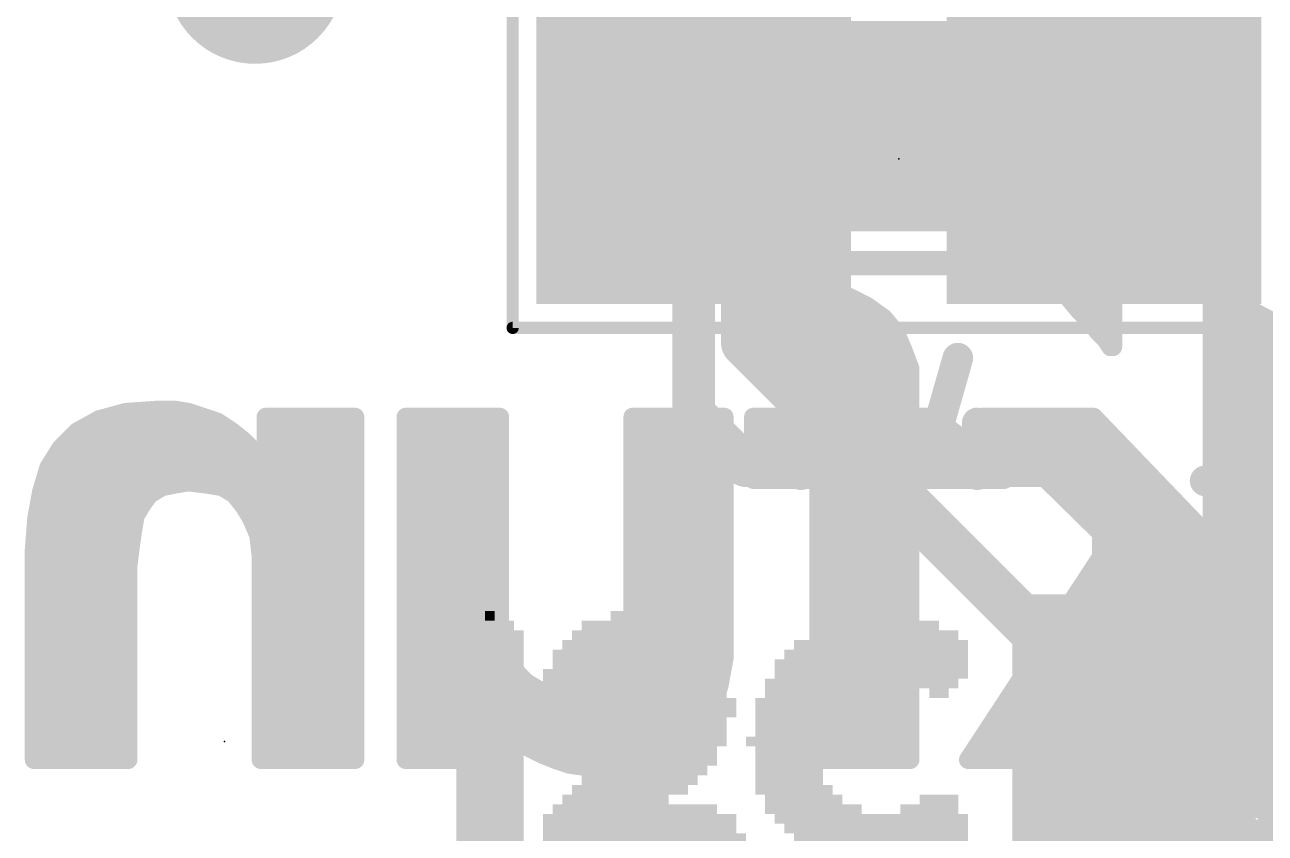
# Model space of a CAD drawing. Extents: x -33 to 53.6, y -8.2 to 46.5.
# Drawn here: x 3.36 to 8.5, y 16.26 to 19.61 of the extents above; entities that cross this region are included whole.
import ezdxf

# ---------------------------------------------------------------- set-up
doc = ezdxf.new("R2010")
doc.units = 0
for name, color, linetype in [('1', 12, 'CONTINUOUS'), ('16', 132, 'CONTINUOUS'), ('18', 110, 'CONTINUOUS'), ('21', 253, 'CONTINUOUS'), ('22', 253, 'CONTINUOUS'), ('23', 53, 'CONTINUOUS'), ('25', 253, 'CONTINUOUS'), ('29', 253, 'CONTINUOUS'), ('31', 253, 'CONTINUOUS'), ('35', 253, 'CONTINUOUS'), ('39', 12, 'CONTINUOUS'), ('51', 253, 'CONTINUOUS')]:
    doc.layers.add(name, color=color, linetype=linetype)

# ---------------------------------------------------------------- blocks, each defined once
blk = doc.blocks.new('RECT')
blk.add_solid([(-0.5, -0.5), (0.5, -0.5), (-0.5, 0.5), (0.5, 0.5)])
blk = doc.blocks.new('ROUNDV')
at = {"const_width": 0.5}
blk.add_lwpolyline([(0, -0.25, 1), (0, 0.25, 1), (0, -0.25)], format="xyb", dxfattribs=at)

msp = doc.modelspace()

# ---------------------------------------------------------------- linework, layer by layer
at = {"layer": '1'}
for points, const_width in [([(7.835, 19.05), (7.835, 19.812)], 0.2032), ([(6.135, 19.773), (6.135, 19.05)], 0.1778), ([(6.135, 19.05), (6.135, 17.995)], 0.1778), ([(6.135, 17.995), (6.35, 17.78)], 0.1778), ([(6.35, 17.78), (7.62, 17.78)], 0.1778), ([(7.62, 17.78), (7.874, 17.526)], 0.1778), ([(7.874, 17.526), (7.874, 16.51)], 0.1778), ([(8.89, 16.51), (7.874, 16.51)], 0.254), ([(8.89, 16.51), (7.874, 16.51)], 0.254), ([(8.89, 16.51), (7.874, 16.51)], 0.254)]:
    msp.add_lwpolyline(points, dxfattribs=dict(at, const_width=const_width))
for points, const_width in [([(6.1795, 19.05, 1), (6.0906, 19.05)], 0.0889), ([(6.0906, 19.05, 1), (6.1795, 19.05)], 0.0889), ([(7.7842, 19.05, 1), (7.8858, 19.05)], 0.1016), ([(6.1664, 18.0264, 1), (6.1036, 17.9636)], 0.0889), ([(6.0906, 17.995, 1), (6.1795, 17.995)], 0.0889), ([(6.35, 17.8245, 1), (6.35, 17.7355)], 0.0889), ([(6.3186, 17.7486, 1), (6.3814, 17.8114)], 0.0889), ([(7.6514, 17.8114, 1), (7.5886, 17.7486)], 0.0889), ([(7.62, 17.7355, 1), (7.62, 17.8245)], 0.0889), ([(7.9185, 17.526, 1), (7.8296, 17.526)], 0.0889), ([(7.8426, 17.4946, 1), (7.9054, 17.5574)], 0.0889), ([(7.874, 16.5735, 1), (7.874, 16.4465)], 0.127), ([(7.874, 16.5735, 1), (7.874, 16.4465)], 0.127), ([(7.874, 16.5735, 1), (7.874, 16.4465)], 0.127), ([(7.8296, 16.51, 1), (7.9185, 16.51)], 0.0889)]:
    msp.add_lwpolyline(points, format="xyb", dxfattribs=dict(at, const_width=const_width))
at = {"layer": '16', "const_width": 0.2032}
for points in [[(6.35, 18.288), (6.35, 19.812)], [(10.414, 14.224), (6.35, 18.288)]]:
    msp.add_lwpolyline(points, dxfattribs=at)
at = {"layer": '16', "const_width": 0.1016}
for points in [[(6.3859, 18.3239, 1), (6.3141, 18.2521)], [(6.2992, 18.288, 1), (6.4008, 18.288)]]:
    msp.add_lwpolyline(points, format="xyb", dxfattribs=at)
at = {"layer": '22', "const_width": 0.0762}
for points in [[(7.852, 19.731), (7.872, 19.551)], [(6.232, 19.491), (6.182, 19.671)], [(6.2063, 19.5834), (7.8684, 19.5834)], [(7.872, 19.551), (7.872, 18.271)], [(6.2275, 19.5072), (7.872, 19.5072)], [(6.332, 19.311), (6.232, 19.491)], [(6.2653, 19.431), (7.872, 19.431)], [(6.3077, 19.3548), (7.872, 19.3548)], [(6.402, 19.221), (6.332, 19.311)], [(6.3572, 19.2786), (7.872, 19.2786)], [(6.482, 19.141), (6.402, 19.221)], [(6.4206, 19.2024), (7.872, 19.2024)], [(6.562, 19.071), (6.482, 19.141)], [(6.4989, 19.1262), (7.872, 19.1262)], [(6.662, 19.011), (6.562, 19.071)], [(6.597, 19.05), (7.872, 19.05)], [(6.762, 18.971), (6.662, 19.011)], [(6.755, 18.9738), (7.872, 18.9738)], [(6.872, 18.941), (6.762, 18.971)], [(6.992, 18.921), (6.872, 18.941)], [(7.182, 18.921), (6.992, 18.921)], [(7.242, 18.911), (7.182, 18.921)], [(7.292, 18.881), (7.242, 18.911)], [(7.2643, 18.8976), (7.872, 18.8976)], [(7.392, 18.801), (7.292, 18.881)], [(7.3665, 18.8214), (7.872, 18.8214)], [(7.442, 18.741), (7.392, 18.801)], [(7.4385, 18.7452), (7.872, 18.7452)], [(7.572, 18.611), (7.442, 18.741)], [(7.514, 18.669), (7.872, 18.669)], [(7.622, 18.541), (7.572, 18.611)], [(7.585, 18.5928), (7.872, 18.5928)], [(7.682, 18.481), (7.622, 18.541)], [(7.6464, 18.5166), (7.872, 18.5166)], [(6.382, 18.511), (6.362, 18.501)], [(6.362, 18.501), (6.362, 18.221)], [(6.672, 18.511), (6.382, 18.511)], [(6.772, 18.481), (6.672, 18.511)], [(6.852, 18.441), (6.772, 18.481)], [(7.732, 18.421), (7.682, 18.481)], [(8.672, 18.301), (8.282, 18.511)], [(8.282, 18.511), (8.282, 17.471)], [(6.362, 18.4404), (6.8528, 18.4404)], [(6.922, 18.391), (6.852, 18.441)], [(7.7158, 18.4404), (7.872, 18.4404)], [(7.782, 18.371), (7.732, 18.421)], [(8.282, 18.4404), (8.4131, 18.4404)], [(6.362, 18.3642), (6.9443, 18.3642)], [(6.972, 18.331), (6.922, 18.391)], [(7.812, 18.331), (7.782, 18.371)], [(7.7871, 18.3642), (7.872, 18.3642)], [(8.282, 18.3642), (8.5546, 18.3642)], [(7.002, 18.261), (6.972, 18.331)], [(7.842, 18.301), (7.812, 18.331)], [(6.362, 18.288), (6.9904, 18.288)], [(7.032, 18.181), (7.002, 18.261)], [(7.862, 18.271), (7.842, 18.301)], [(7.8507, 18.288), (7.872, 18.288)], [(7.872, 18.271), (7.862, 18.271)], [(8.282, 18.288), (8.672, 18.288)], [(6.362, 18.221), (6.532, 18.221)], [(6.532, 18.221), (6.572, 18.211)], [(6.5688, 18.2118), (7.0205, 18.2118)], [(6.572, 18.211), (6.612, 18.191)], [(8.282, 18.2118), (8.672, 18.2118)], [(6.612, 18.191), (6.632, 18.161)], [(6.632, 18.161), (6.642, 18.141)], [(7.032, 17.981), (7.032, 18.181)], [(6.642, 18.141), (6.642, 18.101)], [(6.642, 18.1356), (7.032, 18.1356)], [(8.282, 18.1356), (8.672, 18.1356)], [(6.642, 18.101), (6.652, 18.061)], [(6.652, 18.061), (6.652, 17.981)], [(6.652, 18.0594), (7.032, 18.0594)], [(8.282, 18.0594), (8.672, 18.0594)], [(3.782, 18.001), (3.672, 17.971)], [(3.922, 18.011), (3.782, 18.001)], [(3.982, 18.011), (3.922, 18.011)], [(4.042, 18.001), (3.982, 18.011)], [(4.162, 17.961), (4.042, 18.001)], [(3.672, 17.971), (3.582, 17.921)], [(3.7167, 17.9832), (4.0954, 17.9832)], [(4.222, 17.921), (4.162, 17.961)], [(4.732, 17.981), (4.362, 17.981)], [(4.362, 17.981), (4.362, 17.781)], [(4.732, 16.561), (4.732, 17.981)], [(5.332, 17.981), (4.942, 17.981)], [(4.942, 17.981), (4.942, 16.561)], [(5.332, 17.131), (5.332, 17.981)], [(6.262, 17.981), (5.882, 17.981)], [(5.882, 17.981), (5.882, 17.181)], [(6.262, 16.981), (6.262, 17.981)], [(6.652, 17.981), (6.382, 17.981)], [(6.382, 17.981), (6.382, 17.721)], [(6.652, 17.9832), (7.032, 17.9832)], [(7.152, 17.981), (7.032, 17.981)], [(7.182, 17.941), (7.152, 17.981)], [(7.792, 17.981), (7.332, 17.981)], [(7.332, 17.981), (7.862, 17.461)], [(8.282, 17.471), (7.792, 17.981)], [(8.282, 17.9832), (8.672, 17.9832)], [(3.582, 17.921), (3.512, 17.851)], [(3.568, 17.907), (4.2395, 17.907)], [(4.272, 17.881), (4.222, 17.921)], [(4.362, 17.907), (4.732, 17.907)], [(4.942, 17.907), (5.332, 17.907)], [(5.882, 17.907), (6.262, 17.907)], [(6.382, 17.907), (7.226, 17.907)], [(7.222, 17.911), (7.182, 17.941)], [(7.382, 17.751), (7.222, 17.911)], [(7.4074, 17.907), (7.8631, 17.907)], [(8.282, 17.907), (8.672, 17.907)], [(3.512, 17.851), (3.462, 17.771)], [(4.312, 17.841), (4.272, 17.881)], [(3.4994, 17.8308), (4.3188, 17.8308)], [(4.352, 17.781), (4.312, 17.841)], [(4.362, 17.8308), (4.732, 17.8308)], [(4.942, 17.8308), (5.332, 17.8308)], [(5.882, 17.8308), (6.262, 17.8308)], [(6.382, 17.8308), (7.3022, 17.8308)], [(7.4851, 17.8308), (7.9363, 17.8308)], [(8.282, 17.8308), (8.672, 17.8308)], [(3.462, 17.771), (3.432, 17.671)], [(3.4571, 17.7546), (4.732, 17.7546)], [(4.362, 17.781), (4.352, 17.781)], [(4.942, 17.7546), (5.332, 17.7546)], [(5.882, 17.7546), (6.262, 17.7546)], [(6.382, 17.7546), (7.3784, 17.7546)], [(7.422, 17.721), (7.382, 17.751)], [(7.5628, 17.7546), (8.0095, 17.7546)], [(8.282, 17.7546), (8.672, 17.7546)], [(3.882, 17.661), (3.932, 17.691)], [(3.932, 17.691), (3.982, 17.701)], [(3.982, 17.701), (4.042, 17.711)], [(4.042, 17.711), (4.122, 17.701)], [(4.122, 17.701), (4.182, 17.691)], [(4.182, 17.691), (4.232, 17.661)], [(6.382, 17.721), (6.652, 17.721)], [(6.652, 17.721), (6.652, 16.561)], [(7.032, 17.721), (7.422, 17.721)], [(7.032, 16.561), (7.032, 17.721)], [(3.432, 17.671), (3.412, 17.561)], [(3.4342, 17.6784), (3.911, 17.6784)], [(3.852, 17.621), (3.882, 17.661)], [(4.203, 17.6784), (4.732, 17.6784)], [(4.232, 17.661), (4.272, 17.611)], [(4.942, 17.6784), (5.332, 17.6784)], [(5.882, 17.6784), (6.262, 17.6784)], [(6.652, 17.6784), (7.032, 17.6784)], [(7.6404, 17.6784), (8.0827, 17.6784)], [(8.282, 17.6784), (8.672, 17.6784)], [(3.4195, 17.6022), (3.8407, 17.6022)], [(3.822, 17.571), (3.852, 17.621)], [(4.272, 17.611), (4.302, 17.561)], [(4.2773, 17.6022), (4.732, 17.6022)], [(4.942, 17.6022), (5.332, 17.6022)], [(5.882, 17.6022), (6.262, 17.6022)], [(6.652, 17.6022), (7.032, 17.6022)], [(7.7181, 17.6022), (8.1559, 17.6022)], [(8.282, 17.6022), (8.672, 17.6022)], [(3.412, 17.561), (3.402, 17.431)], [(3.812, 17.511), (3.822, 17.571)], [(4.302, 17.561), (4.332, 17.491)], [(3.4093, 17.526), (3.8145, 17.526)], [(3.802, 17.441), (3.812, 17.511)], [(4.317, 17.526), (4.732, 17.526)], [(4.332, 17.491), (4.342, 17.401)], [(4.942, 17.526), (5.332, 17.526)], [(5.882, 17.526), (6.262, 17.526)], [(6.652, 17.526), (7.032, 17.526)], [(7.7957, 17.526), (8.2292, 17.526)], [(8.282, 17.526), (8.672, 17.526)], [(3.4034, 17.4498), (3.8033, 17.4498)], [(3.792, 17.361), (3.802, 17.441)], [(4.3366, 17.4498), (4.732, 17.4498)], [(4.942, 17.4498), (5.332, 17.4498)], [(5.882, 17.4498), (6.262, 17.4498)], [(6.652, 17.4498), (7.032, 17.4498)], [(7.862, 17.461), (7.272, 16.561)], [(7.8547, 17.4498), (8.672, 17.4498)], [(3.402, 17.431), (3.402, 16.561)], [(4.342, 17.401), (4.342, 16.561)], [(3.402, 17.3736), (3.7936, 17.3736)], [(3.792, 16.561), (3.792, 17.361)], [(4.342, 17.3736), (4.732, 17.3736)], [(4.942, 17.3736), (5.332, 17.3736)], [(5.882, 17.3736), (6.262, 17.3736)], [(6.652, 17.3736), (7.032, 17.3736)], [(7.8047, 17.3736), (8.672, 17.3736)], [(3.402, 17.2974), (3.792, 17.2974)], [(4.342, 17.2974), (4.732, 17.2974)], [(4.942, 17.2974), (5.332, 17.2974)], [(5.882, 17.2974), (6.262, 17.2974)], [(6.652, 17.2974), (7.032, 17.2974)], [(7.7548, 17.2974), (8.672, 17.2974)], [(3.402, 17.2212), (3.792, 17.2212)], [(4.342, 17.2212), (4.732, 17.2212)], [(4.942, 17.2212), (5.332, 17.2212)], [(5.882, 17.181), (5.862, 17.021)], [(5.882, 17.2212), (6.262, 17.2212)], [(6.652, 17.2212), (7.032, 17.2212)], [(7.7048, 17.2212), (8.672, 17.2212)], [(7.742, 16.561), (8.132, 17.191)], [(8.132, 17.191), (8.282, 17.051)], [(3.402, 17.145), (3.792, 17.145)], [(4.342, 17.145), (4.732, 17.145)], [(4.942, 17.145), (5.332, 17.145)], [(5.342, 17.051), (5.332, 17.131)], [(5.8775, 17.145), (6.262, 17.145)], [(6.652, 17.145), (7.032, 17.145)], [(7.6548, 17.145), (8.1035, 17.145)], [(8.1813, 17.145), (8.672, 17.145)], [(3.402, 17.0688), (3.792, 17.0688)], [(4.342, 17.0688), (4.732, 17.0688)], [(4.942, 17.0688), (5.3398, 17.0688)], [(5.372, 16.981), (5.342, 17.051)], [(5.868, 17.0688), (6.262, 17.0688)], [(6.652, 17.0688), (7.032, 17.0688)], [(7.6049, 17.0688), (8.0564, 17.0688)], [(8.2629, 17.0688), (8.672, 17.0688)], [(8.282, 17.051), (8.282, 16.561)], [(3.402, 16.9926), (3.792, 16.9926)], [(4.342, 16.9926), (4.732, 16.9926)], [(4.942, 16.9926), (5.367, 16.9926)], [(5.402, 16.921), (5.372, 16.981)], [(5.862, 17.021), (5.852, 16.961)], [(5.8573, 16.9926), (6.262, 16.9926)], [(6.242, 16.871), (6.262, 16.981)], [(6.652, 16.9926), (7.032, 16.9926)], [(7.5549, 16.9926), (8.0092, 16.9926)], [(8.282, 16.9926), (8.672, 16.9926)], [(5.442, 16.881), (5.402, 16.921)], [(5.852, 16.961), (5.792, 16.881)], [(3.402, 16.9164), (3.792, 16.9164)], [(4.342, 16.9164), (4.732, 16.9164)], [(4.942, 16.9164), (5.4066, 16.9164)], [(5.492, 16.851), (5.442, 16.881)], [(5.792, 16.881), (5.742, 16.851)], [(5.8186, 16.9164), (6.2503, 16.9164)], [(6.212, 16.771), (6.242, 16.871)], [(6.652, 16.9164), (7.032, 16.9164)], [(7.505, 16.9164), (7.962, 16.9164)], [(8.282, 16.9164), (8.672, 16.9164)], [(3.402, 16.8402), (3.792, 16.8402)], [(4.342, 16.8402), (4.732, 16.8402)], [(4.942, 16.8402), (5.5584, 16.8402)], [(5.552, 16.841), (5.492, 16.851)], [(5.632, 16.831), (5.552, 16.841)], [(5.692, 16.841), (5.632, 16.831)], [(5.6872, 16.8402), (6.2328, 16.8402)], [(5.742, 16.851), (5.692, 16.841)], [(6.652, 16.8402), (7.032, 16.8402)], [(7.455, 16.8402), (7.9148, 16.8402)], [(8.282, 16.8402), (8.672, 16.8402)], [(6.162, 16.681), (6.212, 16.771)], [(3.402, 16.764), (3.792, 16.764)], [(4.342, 16.764), (4.732, 16.764)], [(4.942, 16.764), (6.2081, 16.764)], [(5.312, 16.561), (5.312, 16.761)], [(5.312, 16.761), (5.322, 16.761)], [(5.322, 16.761), (5.362, 16.701)], [(6.652, 16.764), (7.032, 16.764)], [(7.4051, 16.764), (7.8677, 16.764)], [(8.282, 16.764), (8.672, 16.764)], [(3.402, 16.6878), (3.792, 16.6878)], [(4.342, 16.6878), (4.732, 16.6878)], [(4.942, 16.6878), (5.312, 16.6878)], [(5.362, 16.701), (5.402, 16.651)], [(5.3726, 16.6878), (6.1658, 16.6878)], [(6.092, 16.621), (6.162, 16.681)], [(6.652, 16.6878), (7.032, 16.6878)], [(7.3551, 16.6878), (7.8205, 16.6878)], [(8.282, 16.6878), (8.672, 16.6878)], [(3.402, 16.6116), (3.792, 16.6116)], [(4.342, 16.6116), (4.732, 16.6116)], [(4.942, 16.6116), (5.312, 16.6116)], [(5.402, 16.651), (5.452, 16.611)], [(5.4512, 16.6116), (6.0751, 16.6116)], [(6.002, 16.571), (6.092, 16.621)], [(6.652, 16.6116), (7.032, 16.6116)], [(7.3052, 16.6116), (7.7733, 16.6116)], [(8.282, 16.6116), (8.672, 16.6116)], [(3.402, 16.561), (3.792, 16.561)], [(4.342, 16.561), (4.732, 16.561)], [(4.942, 16.561), (5.312, 16.561)], [(5.452, 16.611), (5.512, 16.581)], [(5.512, 16.581), (5.562, 16.561)], [(5.562, 16.561), (5.622, 16.541)], [(5.892, 16.531), (6.002, 16.571)], [(6.652, 16.561), (7.032, 16.561)], [(7.272, 16.561), (7.742, 16.561)], [(8.282, 16.561), (8.672, 16.561)], [(5.622, 16.541), (5.692, 16.531)], [(5.6612, 16.5354), (5.9041, 16.5354)], [(5.692, 16.531), (5.752, 16.521)], [(5.752, 16.521), (5.892, 16.531)]]:
    msp.add_lwpolyline(points, dxfattribs=at)
at = {"layer": '22', "const_width": 0.0381}
for points in [[(6.2063, 19.6025, 1), (6.2063, 19.5644)], [(7.8911, 19.551, 1), (7.853, 19.551)], [(7.8684, 19.5644, 1), (7.8684, 19.6025)], [(6.2275, 19.5263, 1), (6.2275, 19.4882)], [(6.2487, 19.5003, 1), (6.2153, 19.4817)], [(7.8531, 19.5489, 1), (7.8909, 19.5531)], [(7.872, 19.4882, 1), (7.872, 19.5263)], [(6.2136, 19.4859, 1), (6.2504, 19.4961)], [(6.2653, 19.4501, 1), (6.2653, 19.412)], [(7.872, 19.412, 1), (7.872, 19.4501)], [(6.3077, 19.3739, 1), (6.3077, 19.3358)], [(7.872, 19.3358, 1), (7.872, 19.3739)], [(6.347, 19.3227, 1), (6.317, 19.2993)], [(6.3153, 19.3017, 1), (6.3487, 19.3203)], [(6.3572, 19.2977, 1), (6.3572, 19.2596)], [(7.872, 19.2596, 1), (7.872, 19.2977)], [(6.4155, 19.2345, 1), (6.3885, 19.2075)], [(6.387, 19.2093, 1), (6.417, 19.2327)], [(6.4206, 19.2215, 1), (6.4206, 19.1834)], [(7.872, 19.1834, 1), (7.872, 19.2215)], [(6.4945, 19.1553, 1), (6.4695, 19.1267)], [(6.4685, 19.1275, 1), (6.4955, 19.1545)], [(6.4989, 19.1453, 1), (6.4989, 19.1072)], [(7.872, 19.1072, 1), (7.872, 19.1453)], [(6.5718, 19.0873, 1), (6.5522, 19.0547)], [(6.5495, 19.0567, 1), (6.5745, 19.0853)], [(6.597, 19.0691, 1), (6.597, 19.031)], [(7.872, 19.031, 1), (7.872, 19.0691)], [(6.6691, 19.0287, 1), (6.6549, 18.9933)], [(6.6522, 18.9947, 1), (6.6718, 19.0273)], [(6.755, 18.9929, 1), (6.755, 18.9548)], [(6.767, 18.9894, 1), (6.757, 18.9526)], [(6.7549, 18.9533, 1), (6.7691, 18.9887)], [(6.8751, 18.9598, 1), (6.8689, 18.9222)], [(6.867, 18.9226, 1), (6.877, 18.9594)], [(7.872, 18.9548, 1), (7.872, 18.9929)], [(6.992, 18.94, 1), (6.992, 18.9019)], [(6.9889, 18.9022, 1), (6.9951, 18.9398)], [(7.1851, 18.9398, 1), (7.1789, 18.9022)], [(7.182, 18.9019, 1), (7.182, 18.94)], [(7.2518, 18.9273, 1), (7.2322, 18.8947)], [(7.2389, 18.8922, 1), (7.2451, 18.9298)], [(7.2643, 18.9167, 1), (7.2643, 18.8786)], [(7.3039, 18.8959, 1), (7.2801, 18.8661)], [(7.2822, 18.8647, 1), (7.3018, 18.8973)], [(7.872, 18.8786, 1), (7.872, 18.9167)], [(7.3665, 18.8405, 1), (7.3665, 18.8024)], [(7.872, 18.8024, 1), (7.872, 18.8405)], [(7.4066, 18.8132, 1), (7.3774, 18.7888)], [(7.3801, 18.7861, 1), (7.4039, 18.8159)], [(7.4385, 18.7643, 1), (7.4385, 18.7262)], [(7.4555, 18.7545, 1), (7.4285, 18.7275)], [(7.4274, 18.7288, 1), (7.4566, 18.7532)], [(7.872, 18.7262, 1), (7.872, 18.7643)], [(7.514, 18.6881, 1), (7.514, 18.65)], [(7.872, 18.65, 1), (7.872, 18.6881)], [(7.5875, 18.6221, 1), (7.5565, 18.5999)], [(7.5585, 18.5975, 1), (7.5855, 18.6245)], [(7.585, 18.6119, 1), (7.585, 18.5738)], [(7.872, 18.5738, 1), (7.872, 18.6119)], [(7.6355, 18.5545, 1), (7.6085, 18.5275)], [(7.6065, 18.5299, 1), (7.6375, 18.5521)], [(7.6464, 18.5357, 1), (7.6464, 18.4976)], [(7.872, 18.4976, 1), (7.872, 18.5357)], [(6.3811, 18.501, 1), (6.343, 18.501)], [(6.3535, 18.518, 1), (6.3705, 18.484)], [(6.382, 18.53, 1), (6.382, 18.4919)], [(6.3905, 18.494, 1), (6.3735, 18.528)], [(6.6775, 18.5292, 1), (6.6665, 18.4928)], [(6.672, 18.4919, 1), (6.672, 18.53)], [(6.7805, 18.498, 1), (6.7635, 18.464)], [(6.7665, 18.4628, 1), (6.7775, 18.4992)], [(7.6966, 18.4932, 1), (7.6674, 18.4688)], [(7.6685, 18.4675, 1), (7.6955, 18.4945)], [(8.291, 18.5278, 1), (8.273, 18.4942)], [(8.3011, 18.511, 1), (8.263, 18.511)], [(6.362, 18.4595, 1), (6.362, 18.4214)], [(6.8631, 18.4565, 1), (6.8409, 18.4255)], [(6.8435, 18.424, 1), (6.8605, 18.458)], [(6.8528, 18.4214, 1), (6.8528, 18.4595)], [(7.7158, 18.4595, 1), (7.7158, 18.4214)], [(7.7455, 18.4345, 1), (7.7185, 18.4075)], [(7.7174, 18.4088, 1), (7.7466, 18.4332)], [(7.872, 18.4214, 1), (7.872, 18.4595)], [(8.282, 18.4595, 1), (8.282, 18.4214)], [(8.4131, 18.4214, 1), (8.4131, 18.4595)], [(6.362, 18.3833, 1), (6.362, 18.3452)], [(6.9366, 18.4032, 1), (6.9074, 18.3788)], [(6.9109, 18.3755, 1), (6.9331, 18.4065)], [(6.9443, 18.3452, 1), (6.9443, 18.3833)], [(7.7972, 18.3824, 1), (7.7668, 18.3596)], [(7.7871, 18.3833, 1), (7.7871, 18.3452)], [(7.7685, 18.3575, 1), (7.7955, 18.3845)], [(7.872, 18.3452, 1), (7.872, 18.3833)], [(8.282, 18.3833, 1), (8.282, 18.3452)], [(6.9895, 18.3385, 1), (6.9545, 18.3235)], [(6.9574, 18.3188, 1), (6.9866, 18.3432)], [(7.8255, 18.3445, 1), (7.7985, 18.3175)], [(7.7968, 18.3196, 1), (7.8272, 18.3424)], [(6.362, 18.3071, 1), (6.362, 18.269)], [(7.0198, 18.2677, 1), (6.9842, 18.2543)], [(6.9904, 18.269, 1), (6.9904, 18.3071)], [(7.8579, 18.3116, 1), (7.8261, 18.2904)], [(7.8285, 18.2875, 1), (7.8555, 18.3145)], [(7.8507, 18.3071, 1), (7.8507, 18.269)], [(7.862, 18.2901, 1), (7.862, 18.252)], [(7.8461, 18.2604, 1), (7.8779, 18.2816)], [(7.872, 18.269, 1), (7.872, 18.3071)], [(7.872, 18.252, 1), (7.872, 18.2901)], [(8.282, 18.3071, 1), (8.282, 18.269)], [(6.362, 18.2401, 1), (6.362, 18.202)], [(6.5366, 18.2395, 1), (6.5274, 18.2025)], [(6.532, 18.202, 1), (6.532, 18.2401)], [(6.5688, 18.2309, 1), (6.5688, 18.1928)], [(6.5805, 18.228, 1), (6.5635, 18.194)], [(6.5674, 18.1925, 1), (6.5766, 18.2295)], [(6.9845, 18.2535, 1), (7.0195, 18.2685)], [(7.0205, 18.1928, 1), (7.0205, 18.2309)], [(7.853, 18.271, 1), (7.8911, 18.271)], [(8.282, 18.2309, 1), (8.282, 18.1928)], [(6.343, 18.221, 1), (6.3811, 18.221)], [(6.6279, 18.2016, 1), (6.5961, 18.1804)], [(6.6035, 18.174, 1), (6.6205, 18.208)], [(6.649, 18.1695, 1), (6.615, 18.1525)], [(7.0511, 18.181, 1), (7.013, 18.181)], [(7.0142, 18.1743, 1), (7.0498, 18.1877)], [(6.6161, 18.1504, 1), (6.6479, 18.1716)], [(6.642, 18.1547, 1), (6.642, 18.1166)], [(6.6611, 18.141, 1), (6.623, 18.141)], [(6.625, 18.1325, 1), (6.659, 18.1495)], [(7.032, 18.1166, 1), (7.032, 18.1547)], [(8.282, 18.1547, 1), (8.282, 18.1166)], [(6.6605, 18.1056, 1), (6.6235, 18.0964)], [(6.623, 18.101, 1), (6.6611, 18.101)], [(6.6711, 18.061, 1), (6.633, 18.061)], [(6.652, 18.0785, 1), (6.652, 18.0404)], [(7.032, 18.0404, 1), (7.032, 18.0785)], [(8.282, 18.0785, 1), (8.282, 18.0404)], [(3.7806, 18.02, 1), (3.7834, 17.982)], [(3.787, 17.9826, 1), (3.777, 18.0194)], [(3.922, 18.03, 1), (3.922, 17.9919)], [(3.9234, 17.992, 1), (3.9206, 18.03)], [(3.9851, 18.0298, 1), (3.9789, 17.9922)], [(3.982, 17.9919, 1), (3.982, 18.03)], [(4.048, 18.0191, 1), (4.036, 17.9829)], [(4.0389, 17.9822, 1), (4.0451, 18.0198)], [(6.6335, 18.0564, 1), (6.6705, 18.0656)], [(3.667, 17.9894, 1), (3.677, 17.9526)], [(3.6813, 17.9543, 1), (3.6627, 17.9877)], [(3.7167, 18.0023, 1), (3.7167, 17.9642)], [(4.0954, 17.9642, 1), (4.0954, 18.0023)], [(4.1726, 17.9769, 1), (4.1514, 17.9451)], [(4.156, 17.9429, 1), (4.168, 17.9791)], [(4.362, 18.0001, 1), (4.362, 17.962)], [(4.3811, 17.981, 1), (4.343, 17.981)], [(4.7511, 17.981, 1), (4.713, 17.981)], [(4.732, 17.962, 1), (4.732, 18.0001)], [(4.942, 18.0001, 1), (4.942, 17.962)], [(4.9611, 17.981, 1), (4.923, 17.981)], [(5.351, 17.981, 1), (5.3129, 17.981)], [(5.332, 17.962, 1), (5.332, 18.0001)], [(5.882, 18.0001, 1), (5.882, 17.962)], [(5.9011, 17.981, 1), (5.863, 17.981)], [(6.2811, 17.981, 1), (6.243, 17.981)], [(6.262, 17.962, 1), (6.262, 18.0001)], [(6.382, 18.0001, 1), (6.382, 17.962)], [(6.4011, 17.981, 1), (6.363, 17.981)], [(6.652, 18.0023, 1), (6.652, 17.9642)], [(6.633, 17.981, 1), (6.6711, 17.981)], [(6.652, 17.962, 1), (6.652, 18.0001)], [(7.032, 18.0001, 1), (7.032, 17.962)], [(7.013, 17.981, 1), (7.0511, 17.981)], [(7.032, 17.9642, 1), (7.032, 18.0023)], [(7.1672, 17.9924, 1), (7.1368, 17.9696)], [(7.152, 17.962, 1), (7.152, 18.0001)], [(7.332, 18.0001, 1), (7.332, 17.962)], [(7.3453, 17.9946, 1), (7.3187, 17.9674)], [(7.8057, 17.9942, 1), (7.7783, 17.9678)], [(7.792, 17.962, 1), (7.792, 18.0001)], [(8.282, 18.0023, 1), (8.282, 17.9642)], [(3.568, 17.9261, 1), (3.568, 17.888)], [(3.5727, 17.9377, 1), (3.5913, 17.9043)], [(3.5955, 17.9075, 1), (3.5685, 17.9345)], [(4.2339, 17.9359, 1), (4.2101, 17.9061)], [(4.2114, 17.9051, 1), (4.2326, 17.9369)], [(4.2395, 17.888, 1), (4.2395, 17.9261)], [(4.362, 17.9261, 1), (4.362, 17.888)], [(4.732, 17.888, 1), (4.732, 17.9261)], [(4.942, 17.9261, 1), (4.942, 17.888)], [(5.332, 17.888, 1), (5.332, 17.9261)], [(5.882, 17.9261, 1), (5.882, 17.888)], [(6.262, 17.888, 1), (6.262, 17.9261)], [(6.382, 17.9261, 1), (6.382, 17.888)], [(7.1934, 17.9562, 1), (7.1706, 17.9258)], [(7.1668, 17.9296, 1), (7.1972, 17.9524)], [(7.2355, 17.9245, 1), (7.2085, 17.8975)], [(7.2106, 17.8958, 1), (7.2334, 17.9262)], [(7.226, 17.888, 1), (7.226, 17.9261)], [(7.4074, 17.9261, 1), (7.4074, 17.888)], [(7.8631, 17.888, 1), (7.8631, 17.9261)], [(8.282, 17.9261, 1), (8.282, 17.888)], [(3.4985, 17.8645, 1), (3.5255, 17.8375)], [(3.5282, 17.8409, 1), (3.4958, 17.8611)], [(4.2855, 17.8945, 1), (4.2585, 17.8675)], [(4.2601, 17.8661, 1), (4.2839, 17.8959)], [(3.4994, 17.8498, 1), (3.4994, 17.8117)], [(4.3279, 17.8516, 1), (4.2961, 17.8304)], [(4.2985, 17.8275, 1), (4.3255, 17.8545)], [(4.3188, 17.8117, 1), (4.3188, 17.8498)], [(4.362, 17.8498, 1), (4.362, 17.8117)], [(4.732, 17.8117, 1), (4.732, 17.8498)], [(4.942, 17.8498, 1), (4.942, 17.8117)], [(5.332, 17.8117, 1), (5.332, 17.8498)], [(5.882, 17.8498, 1), (5.882, 17.8117)], [(6.262, 17.8117, 1), (6.262, 17.8498)], [(6.382, 17.8498, 1), (6.382, 17.8117)], [(7.3022, 17.8117, 1), (7.3022, 17.8498)], [(7.4851, 17.8498, 1), (7.4851, 17.8117)], [(7.9363, 17.8117, 1), (7.9363, 17.8498)], [(8.282, 17.8498, 1), (8.282, 17.8117)], [(3.4571, 17.7736, 1), (3.4571, 17.7355)], [(3.4458, 17.7811, 1), (3.4782, 17.7609)], [(3.4802, 17.7655, 1), (3.4438, 17.7765)], [(4.352, 17.8001, 1), (4.352, 17.762)], [(4.3361, 17.7704, 1), (4.3679, 17.7916)], [(4.343, 17.781, 1), (4.3811, 17.781)], [(4.362, 17.762, 1), (4.362, 17.8001)], [(4.732, 17.7355, 1), (4.732, 17.7736)], [(4.942, 17.7736, 1), (4.942, 17.7355)], [(5.332, 17.7355, 1), (5.332, 17.7736)], [(5.882, 17.7736, 1), (5.882, 17.7355)], [(6.262, 17.7355, 1), (6.262, 17.7736)], [(6.382, 17.7736, 1), (6.382, 17.7355)], [(7.3934, 17.7662, 1), (7.3706, 17.7358)], [(7.3685, 17.7375, 1), (7.3955, 17.7645)], [(7.3784, 17.7355, 1), (7.3784, 17.7736)], [(7.5628, 17.7736, 1), (7.5628, 17.7355)], [(8.0095, 17.7355, 1), (8.0095, 17.7736)], [(8.282, 17.7736, 1), (8.282, 17.7355)], [(3.9283, 17.7097, 1), (3.9357, 17.6723)], [(3.9418, 17.6747, 1), (3.9222, 17.7073)], [(3.9789, 17.7198, 1), (3.9851, 17.6822)], [(3.9857, 17.6823, 1), (3.9783, 17.7197)], [(4.0444, 17.7299, 1), (4.0396, 17.6921)], [(4.0451, 17.6922, 1), (4.0389, 17.7298)], [(4.1251, 17.7198, 1), (4.1189, 17.6822)], [(4.1196, 17.6821, 1), (4.1244, 17.7199)], [(4.1918, 17.7073, 1), (4.1722, 17.6747)], [(4.1789, 17.6722, 1), (4.1851, 17.7098)], [(6.382, 17.7401, 1), (6.382, 17.702)], [(6.363, 17.721, 1), (6.4011, 17.721)], [(6.6711, 17.721, 1), (6.633, 17.721)], [(6.652, 17.702, 1), (6.652, 17.7401)], [(7.032, 17.7401, 1), (7.032, 17.702)], [(7.0511, 17.721, 1), (7.013, 17.721)], [(7.4106, 17.7058, 1), (7.4334, 17.7362)], [(7.422, 17.702, 1), (7.422, 17.7401)], [(3.4138, 17.6765, 1), (3.4502, 17.6655)], [(3.4507, 17.6676, 1), (3.4133, 17.6744)], [(3.4342, 17.6974, 1), (3.4342, 17.6593)], [(3.8722, 17.6773, 1), (3.8918, 17.6447)], [(3.8972, 17.6496, 1), (3.8668, 17.6724)], [(3.911, 17.6593, 1), (3.911, 17.6974)], [(4.203, 17.6974, 1), (4.203, 17.6593)], [(4.2469, 17.6729, 1), (4.2171, 17.6491)], [(4.2222, 17.6447, 1), (4.2418, 17.6773)], [(4.732, 17.6593, 1), (4.732, 17.6974)], [(4.942, 17.6974, 1), (4.942, 17.6593)], [(5.332, 17.6593, 1), (5.332, 17.6974)], [(5.882, 17.6974, 1), (5.882, 17.6593)], [(6.262, 17.6593, 1), (6.262, 17.6974)], [(6.652, 17.6974, 1), (6.652, 17.6593)], [(7.032, 17.6593, 1), (7.032, 17.6974)], [(7.6404, 17.6974, 1), (7.6404, 17.6593)], [(8.0827, 17.6593, 1), (8.0827, 17.6974)], [(8.282, 17.6974, 1), (8.282, 17.6593)], [(3.4195, 17.6212, 1), (3.4195, 17.5831)], [(3.8368, 17.6324, 1), (3.8672, 17.6096)], [(3.8683, 17.6112, 1), (3.8357, 17.6308)], [(3.8407, 17.5831, 1), (3.8407, 17.6212)], [(4.2883, 17.6208, 1), (4.2557, 17.6012)], [(4.2571, 17.5991, 1), (4.2869, 17.6229)], [(4.2773, 17.6212, 1), (4.2773, 17.5831)], [(4.732, 17.5831, 1), (4.732, 17.6212)], [(4.942, 17.6212, 1), (4.942, 17.5831)], [(5.332, 17.5831, 1), (5.332, 17.6212)], [(5.882, 17.6212, 1), (5.882, 17.5831)], [(6.262, 17.5831, 1), (6.262, 17.6212)], [(6.652, 17.6212, 1), (6.652, 17.5831)], [(7.032, 17.5831, 1), (7.032, 17.6212)], [(7.7181, 17.6212, 1), (7.7181, 17.5831)], [(8.1559, 17.5831, 1), (8.1559, 17.6212)], [(8.282, 17.6212, 1), (8.282, 17.5831)], [(3.431, 17.5595, 1), (3.393, 17.5625)], [(3.3933, 17.5644, 1), (3.4307, 17.5576)], [(3.8057, 17.5808, 1), (3.8383, 17.5612)], [(3.8408, 17.5679, 1), (3.8032, 17.5741)], [(4.3195, 17.5685, 1), (4.2845, 17.5535)], [(4.2857, 17.5512, 1), (4.3183, 17.5708)], [(3.4093, 17.545, 1), (3.4093, 17.5069)], [(3.7932, 17.5141, 1), (3.8308, 17.5079)], [(3.8309, 17.5083, 1), (3.7931, 17.5137)], [(3.8145, 17.5069, 1), (3.8145, 17.545)], [(4.317, 17.545, 1), (4.317, 17.5069)], [(4.3509, 17.4931, 1), (4.3131, 17.4889)], [(4.732, 17.5069, 1), (4.732, 17.545)], [(4.942, 17.545, 1), (4.942, 17.5069)], [(5.332, 17.5069, 1), (5.332, 17.545)], [(5.882, 17.545, 1), (5.882, 17.5069)], [(6.262, 17.5069, 1), (6.262, 17.545)], [(6.652, 17.545, 1), (6.652, 17.5069)], [(7.032, 17.5069, 1), (7.032, 17.545)], [(7.7957, 17.545, 1), (7.7957, 17.5069)], [(8.2292, 17.5069, 1), (8.2292, 17.545)], [(8.282, 17.545, 1), (8.282, 17.5069)], [(3.4034, 17.4688, 1), (3.4034, 17.4307)], [(3.8209, 17.4386, 1), (3.7831, 17.4434)], [(3.8033, 17.4307, 1), (3.8033, 17.4688)], [(4.3145, 17.4835, 1), (4.3495, 17.4985)], [(4.3366, 17.4688, 1), (4.3366, 17.4307)], [(4.732, 17.4307, 1), (4.732, 17.4688)], [(4.942, 17.4688, 1), (4.942, 17.4307)], [(5.332, 17.4307, 1), (5.332, 17.4688)], [(5.882, 17.4688, 1), (5.882, 17.4307)], [(6.262, 17.4307, 1), (6.262, 17.4688)], [(6.652, 17.4688, 1), (6.652, 17.4307)], [(7.032, 17.4307, 1), (7.032, 17.4688)], [(7.8547, 17.4688, 1), (7.8547, 17.4307)], [(7.8779, 17.4506, 1), (7.8461, 17.4714)], [(7.8487, 17.4474, 1), (7.8753, 17.4746)], [(8.263, 17.471, 1), (8.3011, 17.471)], [(8.2683, 17.4578, 1), (8.2957, 17.4842)], [(3.4211, 17.431, 1), (3.383, 17.431)], [(3.383, 17.4325, 1), (3.421, 17.4295)], [(3.7831, 17.4437, 1), (3.8209, 17.4383)], [(4.3611, 17.401, 1), (4.323, 17.401)], [(4.3231, 17.3989, 1), (4.3609, 17.4031)], [(3.402, 17.3926, 1), (3.402, 17.3545)], [(3.7731, 17.3634, 1), (3.8109, 17.3586)], [(3.8111, 17.361, 1), (3.773, 17.361)], [(3.7936, 17.3545, 1), (3.7936, 17.3926)], [(4.342, 17.3926, 1), (4.342, 17.3545)], [(4.732, 17.3545, 1), (4.732, 17.3926)], [(4.942, 17.3926, 1), (4.942, 17.3545)], [(5.332, 17.3545, 1), (5.332, 17.3926)], [(5.882, 17.3926, 1), (5.882, 17.3545)], [(6.262, 17.3545, 1), (6.262, 17.3926)], [(6.652, 17.3926, 1), (6.652, 17.3545)], [(7.032, 17.3545, 1), (7.032, 17.3926)], [(7.8047, 17.3926, 1), (7.8047, 17.3545)], [(3.402, 17.3164, 1), (3.402, 17.2783)], [(3.792, 17.2783, 1), (3.792, 17.3164)], [(4.342, 17.3164, 1), (4.342, 17.2783)], [(4.732, 17.2783, 1), (4.732, 17.3164)], [(4.942, 17.3164, 1), (4.942, 17.2783)], [(5.332, 17.2783, 1), (5.332, 17.3164)], [(5.882, 17.3164, 1), (5.882, 17.2783)], [(6.262, 17.2783, 1), (6.262, 17.3164)], [(6.652, 17.3164, 1), (6.652, 17.2783)], [(7.032, 17.2783, 1), (7.032, 17.3164)], [(7.7548, 17.3164, 1), (7.7548, 17.2783)], [(3.402, 17.2402, 1), (3.402, 17.2021)], [(3.792, 17.2021, 1), (3.792, 17.2402)], [(4.342, 17.2402, 1), (4.342, 17.2021)], [(4.732, 17.2021, 1), (4.732, 17.2402)], [(4.942, 17.2402, 1), (4.942, 17.2021)], [(5.332, 17.2021, 1), (5.332, 17.2402)], [(5.882, 17.2402, 1), (5.882, 17.2021)], [(5.9009, 17.1786, 1), (5.8631, 17.1834)], [(6.262, 17.2021, 1), (6.262, 17.2402)], [(6.652, 17.2402, 1), (6.652, 17.2021)], [(7.032, 17.2021, 1), (7.032, 17.2402)], [(7.7048, 17.2402, 1), (7.7048, 17.2021)], [(8.145, 17.2049, 1), (8.119, 17.1771)], [(8.1482, 17.181, 1), (8.1158, 17.201)], [(3.402, 17.164, 1), (3.402, 17.1259)], [(3.792, 17.1259, 1), (3.792, 17.164)], [(4.342, 17.164, 1), (4.342, 17.1259)], [(4.732, 17.1259, 1), (4.732, 17.164)], [(4.942, 17.164, 1), (4.942, 17.1259)], [(5.3509, 17.1334, 1), (5.3131, 17.1286)], [(5.332, 17.1259, 1), (5.332, 17.164)], [(5.8775, 17.164, 1), (5.8775, 17.1259)], [(5.863, 17.181, 1), (5.9011, 17.181)], [(6.262, 17.1259, 1), (6.262, 17.164)], [(6.652, 17.164, 1), (6.652, 17.1259)], [(7.032, 17.1259, 1), (7.032, 17.164)], [(7.6548, 17.164, 1), (7.6548, 17.1259)], [(8.1035, 17.1259, 1), (8.1035, 17.164)], [(8.1813, 17.164, 1), (8.1813, 17.1259)], [(5.3129, 17.131, 1), (5.351, 17.131)], [(3.402, 17.0878, 1), (3.402, 17.0497)], [(3.792, 17.0497, 1), (3.792, 17.0878)], [(4.342, 17.0878, 1), (4.342, 17.0497)], [(4.732, 17.0497, 1), (4.732, 17.0878)], [(4.942, 17.0878, 1), (4.942, 17.0497)], [(5.3595, 17.0585, 1), (5.3245, 17.0435)], [(5.3231, 17.0486, 1), (5.3609, 17.0534)], [(5.3398, 17.0497, 1), (5.3398, 17.0878)], [(5.868, 17.0878, 1), (5.868, 17.0497)], [(6.262, 17.0497, 1), (6.262, 17.0878)], [(6.652, 17.0878, 1), (6.652, 17.0497)], [(7.032, 17.0497, 1), (7.032, 17.0878)], [(7.6049, 17.0878, 1), (7.6049, 17.0497)], [(8.0564, 17.0497, 1), (8.0564, 17.0878)], [(8.2629, 17.0878, 1), (8.2629, 17.0497)], [(8.3011, 17.051, 1), (8.263, 17.051)], [(8.269, 17.0371, 1), (8.295, 17.0649)], [(3.402, 17.0116, 1), (3.402, 16.9735)], [(3.792, 16.9735, 1), (3.792, 17.0116)], [(4.342, 17.0116, 1), (4.342, 16.9735)], [(4.732, 16.9735, 1), (4.732, 17.0116)], [(4.942, 17.0116, 1), (4.942, 16.9735)], [(5.389, 16.9895, 1), (5.355, 16.9725)], [(5.367, 16.9735, 1), (5.367, 17.0116)], [(5.8573, 17.0116, 1), (5.8573, 16.9735)], [(5.8431, 17.0234, 1), (5.8809, 17.0186)], [(5.8808, 17.0179, 1), (5.8432, 17.0241)], [(6.2807, 16.9776, 1), (6.2433, 16.9844)], [(6.262, 16.9735, 1), (6.262, 17.0116)], [(6.652, 17.0116, 1), (6.652, 16.9735)], [(7.032, 16.9735, 1), (7.032, 17.0116)], [(7.5549, 17.0116, 1), (7.5549, 16.9735)], [(8.0092, 16.9735, 1), (8.0092, 17.0116)], [(8.282, 17.0116, 1), (8.282, 16.9735)], [(5.3545, 16.9735, 1), (5.3895, 16.9885)], [(5.4155, 16.9345, 1), (5.3885, 16.9075)], [(5.8332, 16.9641, 1), (5.8708, 16.9579)], [(5.8672, 16.9496, 1), (5.8368, 16.9724)], [(6.243, 16.981, 1), (6.2811, 16.981)], [(3.402, 16.9354, 1), (3.402, 16.8973)], [(3.792, 16.8973, 1), (3.792, 16.9354)], [(4.342, 16.9354, 1), (4.342, 16.8973)], [(4.732, 16.8973, 1), (4.732, 16.9354)], [(4.942, 16.9354, 1), (4.942, 16.8973)], [(5.385, 16.9125, 1), (5.419, 16.9295)], [(5.4066, 16.8973, 1), (5.4066, 16.9354)], [(5.4518, 16.8973, 1), (5.4322, 16.8647)], [(5.4285, 16.8675, 1), (5.4555, 16.8945)], [(5.7768, 16.8924, 1), (5.8072, 16.8696)], [(5.8018, 16.8647, 1), (5.7822, 16.8973)], [(5.8186, 16.9354, 1), (5.8186, 16.8973)], [(6.2602, 16.8655, 1), (6.2238, 16.8765)], [(6.2503, 16.8973, 1), (6.2503, 16.9354)], [(6.652, 16.9354, 1), (6.652, 16.8973)], [(7.032, 16.8973, 1), (7.032, 16.9354)], [(7.505, 16.9354, 1), (7.505, 16.8973)], [(7.962, 16.8973, 1), (7.962, 16.9354)], [(8.282, 16.9354, 1), (8.282, 16.8973)], [(3.402, 16.8592, 1), (3.402, 16.8211)], [(3.792, 16.8211, 1), (3.792, 16.8592)], [(4.342, 16.8592, 1), (4.342, 16.8211)], [(4.732, 16.8211, 1), (4.732, 16.8592)], [(4.942, 16.8592, 1), (4.942, 16.8211)], [(5.4951, 16.8698, 1), (5.4889, 16.8322)], [(5.4822, 16.8347, 1), (5.5018, 16.8673)], [(5.5544, 16.8599, 1), (5.5496, 16.8221)], [(5.5489, 16.8222, 1), (5.5551, 16.8598)], [(5.5584, 16.8211, 1), (5.5584, 16.8592)], [(5.6289, 16.8498, 1), (5.6351, 16.8122)], [(5.6296, 16.8121, 1), (5.6344, 16.8499)], [(5.6872, 16.8592, 1), (5.6872, 16.8211)], [(5.6883, 16.8597, 1), (5.6957, 16.8223)], [(5.6951, 16.8222, 1), (5.6889, 16.8598)], [(5.7322, 16.8673, 1), (5.7518, 16.8347)], [(5.7457, 16.8323, 1), (5.7383, 16.8697)], [(6.2233, 16.8744, 1), (6.2607, 16.8676)], [(6.2328, 16.8211, 1), (6.2328, 16.8592)], [(6.652, 16.8592, 1), (6.652, 16.8211)], [(7.032, 16.8211, 1), (7.032, 16.8592)], [(7.455, 16.8592, 1), (7.455, 16.8211)], [(7.9148, 16.8211, 1), (7.9148, 16.8592)], [(8.282, 16.8592, 1), (8.282, 16.8211)], [(6.2287, 16.7617, 1), (6.1953, 16.7803)], [(3.402, 16.783, 1), (3.402, 16.7449)], [(3.792, 16.7449, 1), (3.792, 16.783)], [(4.342, 16.783, 1), (4.342, 16.7449)], [(4.732, 16.7449, 1), (4.732, 16.783)], [(4.942, 16.783, 1), (4.942, 16.7449)], [(5.312, 16.78, 1), (5.312, 16.7419)], [(5.3311, 16.761, 1), (5.293, 16.761)], [(5.3379, 16.7716, 1), (5.3061, 16.7504)], [(5.322, 16.7419, 1), (5.322, 16.78)], [(6.1938, 16.7765, 1), (6.2302, 16.7655)], [(6.2081, 16.7449, 1), (6.2081, 16.783)], [(6.652, 16.783, 1), (6.652, 16.7449)], [(7.032, 16.7449, 1), (7.032, 16.783)], [(7.4051, 16.783, 1), (7.4051, 16.7449)], [(7.8677, 16.7449, 1), (7.8677, 16.783)], [(8.282, 16.783, 1), (8.282, 16.7449)], [(3.402, 16.7068, 1), (3.402, 16.6687)], [(3.792, 16.6687, 1), (3.792, 16.7068)], [(4.342, 16.7068, 1), (4.342, 16.6687)], [(4.732, 16.6687, 1), (4.732, 16.7068)], [(4.942, 16.7068, 1), (4.942, 16.6687)], [(5.312, 16.6687, 1), (5.312, 16.7068)], [(5.3769, 16.7129, 1), (5.3471, 16.6891)], [(5.3461, 16.6904, 1), (5.3779, 16.7116)], [(5.3726, 16.7068, 1), (5.3726, 16.6687)], [(6.1453, 16.6903, 1), (6.1787, 16.6717)], [(6.1744, 16.6665, 1), (6.1496, 16.6955)], [(6.1658, 16.6687, 1), (6.1658, 16.7068)], [(6.652, 16.7068, 1), (6.652, 16.6687)], [(7.032, 16.6687, 1), (7.032, 16.7068)], [(7.3551, 16.7068, 1), (7.3551, 16.6687)], [(7.8205, 16.6687, 1), (7.8205, 16.7068)], [(8.282, 16.7068, 1), (8.282, 16.6687)], [(3.402, 16.6306, 1), (3.402, 16.5925)], [(3.792, 16.5925, 1), (3.792, 16.6306)], [(4.342, 16.6306, 1), (4.342, 16.5925)], [(4.732, 16.5925, 1), (4.732, 16.6306)], [(4.942, 16.6306, 1), (4.942, 16.5925)], [(5.312, 16.5925, 1), (5.312, 16.6306)], [(5.4139, 16.6659, 1), (5.3901, 16.6361)], [(5.3871, 16.6391, 1), (5.4169, 16.6629)], [(5.4512, 16.6306, 1), (5.4512, 16.5925)], [(6.0796, 16.6355, 1), (6.1044, 16.6065)], [(6.0751, 16.5925, 1), (6.0751, 16.6306)], [(6.1013, 16.6043, 1), (6.0827, 16.6377)], [(6.652, 16.6306, 1), (6.652, 16.5925)], [(7.032, 16.5925, 1), (7.032, 16.6306)], [(7.3052, 16.6306, 1), (7.3052, 16.5925)], [(7.7733, 16.5925, 1), (7.7733, 16.6306)], [(8.282, 16.6306, 1), (8.282, 16.5925)], [(3.402, 16.58, 1), (3.402, 16.5419)], [(3.792, 16.5419, 1), (3.792, 16.58)], [(4.342, 16.58, 1), (4.342, 16.5419)], [(4.732, 16.5419, 1), (4.732, 16.58)], [(4.942, 16.58, 1), (4.942, 16.5419)], [(5.312, 16.5419, 1), (5.312, 16.58)], [(5.4605, 16.628, 1), (5.4435, 16.594)], [(5.4401, 16.5961, 1), (5.4639, 16.6259)], [(5.5191, 16.5987, 1), (5.5049, 16.5633)], [(5.5035, 16.564, 1), (5.5205, 16.598)], [(5.568, 16.5791, 1), (5.556, 16.5429)], [(5.9927, 16.5877, 1), (6.0113, 16.5543)], [(6.0085, 16.5531, 1), (5.9955, 16.5889)], [(6.652, 16.58, 1), (6.652, 16.5419)], [(7.032, 16.5419, 1), (7.032, 16.58)], [(7.272, 16.58, 1), (7.272, 16.5419)], [(7.742, 16.5419, 1), (7.742, 16.58)], [(8.282, 16.58, 1), (8.282, 16.5419)], [(3.383, 16.561, 1), (3.4211, 16.561)], [(3.773, 16.561, 1), (3.8111, 16.561)], [(4.323, 16.561, 1), (4.3611, 16.561)], [(4.713, 16.561, 1), (4.7511, 16.561)], [(4.923, 16.561, 1), (4.9611, 16.561)], [(5.293, 16.561, 1), (5.3311, 16.561)], [(5.5549, 16.5433, 1), (5.5691, 16.5787)], [(5.6247, 16.5599, 1), (5.6193, 16.5221)], [(5.616, 16.5229, 1), (5.628, 16.5591)], [(5.6612, 16.5544, 1), (5.6612, 16.5163)], [(5.6951, 16.5498, 1), (5.6889, 16.5122)], [(5.6893, 16.5121, 1), (5.6947, 16.5499)], [(5.7506, 16.54, 1), (5.7534, 16.502)], [(5.7489, 16.5022, 1), (5.7551, 16.5398)], [(5.8855, 16.5489, 1), (5.8985, 16.5131)], [(5.8934, 16.512, 1), (5.8906, 16.55)], [(5.9041, 16.5163, 1), (5.9041, 16.5544)], [(6.633, 16.561, 1), (6.6711, 16.561)], [(7.013, 16.561, 1), (7.0511, 16.561)], [(7.2561, 16.5714, 1), (7.2879, 16.5506)], [(7.7258, 16.571, 1), (7.7582, 16.551)], [(8.263, 16.561, 1), (8.3011, 16.561)]]:
    msp.add_lwpolyline(points, format="xyb", dxfattribs=at)
at = {"layer": '23'}
for p in [(6.985, 19.05), (4.191, 16.637)]:
    msp.add_point(p, dxfattribs=at)
at = {"layer": '25'}
for points, const_width in [([(6.5798, 18.2563, 1), (6.5798, 18.1928)], 0.0635), ([(6.6116, 18.2245, 1), (6.5481, 18.2245)], 0.0635), ([(6.7139, 18.2563, 1), (6.7139, 18.1928)], 0.0635), ([(6.7139, 17.9564, 1), (6.7139, 18.2245)], 0.127), ([(6.7139, 18.1928, 1), (6.7139, 18.2563)], 0.0635), ([(7.2599, 18.2158, 1), (7.1988, 18.2332)], 0.0635), ([(8.4464, 18.1991, 1), (8.3829, 18.1991)], 0.0635), ([(6.5798, 17.9881, 1), (6.5798, 17.9246)], 0.0635), ([(6.7139, 17.9881, 1), (6.7139, 17.9246)], 0.0635), ([(6.7691, 17.9706, 1), (6.7123, 17.9422)], 0.0635), ([(6.7139, 17.9246, 1), (6.7139, 17.9881)], 0.0635), ([(7.3415, 17.9564, 1), (7.278, 17.9564)], 0.0635), ([(7.0915, 17.8579, 1), (7.1526, 17.8404)], 0.0635), ([(7.1221, 17.8809, 1), (7.1221, 17.8174)], 0.0635), ([(7.3902, 17.8174, 1), (7.3902, 17.8809)], 0.0635), ([(8.3074, 17.7165, 0.4142), (8.4147, 17.8237)], 0.127), ([(8.4464, 17.8237, 1), (8.3829, 17.8237)], 0.0635), ([(8.3829, 17.8237, 1), (8.4464, 17.8237)], 0.0635), ([(6.8195, 17.7277, 1), (6.8763, 17.7561)], 0.0635), ([(6.5481, 17.7419, 1), (6.6116, 17.7419)], 0.0635), ([(7.278, 17.7419, 1), (7.3415, 17.7419)], 0.0635), ([(8.2538, 17.7482, 1), (8.2538, 17.6848)], 0.0635), ([(8.3074, 17.7482, 1), (8.3074, 17.6848)], 0.0635), ([(8.3074, 17.6848, 1), (8.3074, 17.7482)], 0.0635)]:
    msp.add_lwpolyline(points, format="xyb", dxfattribs=dict(at, const_width=const_width))
at = {"layer": '25', "const_width": 0.127}
for points in [[(6.5798, 17.7419), (6.5798, 18.2245)], [(6.5798, 18.2245), (6.7139, 18.2245)], [(7.2293, 18.2245), (7.1221, 17.8491)], [(8.4147, 18.1991), (8.4147, 17.8237)], [(6.7139, 17.9564), (6.5798, 17.9564)], [(6.8479, 17.7419), (6.7407, 17.9564)], [(7.3098, 17.9564), (7.3098, 17.7419)], [(7.1221, 17.8491), (7.3902, 17.8491)], [(8.3074, 17.7165), (8.2538, 17.7165)]]:
    msp.add_lwpolyline(points, dxfattribs=at)
at = {"layer": '29', "const_width": 0.127}
for points in [[(8.1915, 16.637), (8.5725, 16.637)], [(8.1915, 16.383), (8.1915, 16.637)], [(8.1915, 16.51), (8.5725, 16.51)], [(8.5725, 16.383), (8.1915, 16.383)], [(8.1915, 16.383), (8.5725, 16.383)]]:
    msp.add_lwpolyline(points, dxfattribs=at)
at = {"layer": '29', "const_width": 0.0635}
for points in [[(8.1915, 16.6687, 1), (8.1915, 16.6053)], [(8.2233, 16.637, 1), (8.1597, 16.637)], [(8.1915, 16.5418, 1), (8.1915, 16.4783)], [(8.1915, 16.4147, 1), (8.1915, 16.3513)], [(8.1915, 16.4147, 1), (8.1915, 16.3513)], [(8.1597, 16.383, 1), (8.2233, 16.383)]]:
    msp.add_lwpolyline(points, format="xyb", dxfattribs=at)
at = {"layer": '39', "const_width": 0.0508}
for points in [[(5.385, 18.35), (5.385, 19.75)], [(8.585, 18.35), (5.385, 18.35)]]:
    msp.add_lwpolyline(points, dxfattribs=at)
at = {"layer": '39', "const_width": 0.0254}
for points in [[(5.385, 18.3627, 1), (5.385, 18.3373)], [(5.3723, 18.35, 1), (5.3977, 18.35)]]:
    msp.add_lwpolyline(points, format="xyb", dxfattribs=at)
at = {"layer": '51', "const_width": 0.1016}
for points in [[(7.341, 19.469), (6.629, 19.469)], [(7.341, 18.618), (6.629, 18.618)]]:
    msp.add_lwpolyline(points, dxfattribs=at)
at = {"layer": '51', "const_width": 0.0508}
for points in [[(6.629, 19.4944, 1), (6.629, 19.4436)], [(7.341, 19.4436, 1), (7.341, 19.4944)], [(6.629, 18.6434, 1), (6.629, 18.5926)], [(7.341, 18.5926, 1), (7.341, 18.6434)]]:
    msp.add_lwpolyline(points, format="xyb", dxfattribs=at)

# ---------------------------------------------------------------- block references
at = {"layer": '1', "xscale": 1.1, "rotation": 180}
for p in [(6.135, 19.05), (7.835, 19.05)]:
    msp.add_blockref('RECT', p, dxfattribs=at)
at = {"layer": '1', "xscale": 0.635, "yscale": 1.27}
msp.add_blockref('RECT', (7.874, 16.51), dxfattribs=at)
at = {"layer": '18', "xscale": 0.7366, "yscale": 0.7366}
msp.add_blockref('ROUNDV', (4.318, 19.812), dxfattribs=at)
msp.add_blockref('ROUNDV', (4.318, 19.812), dxfattribs=at)
at = {"layer": '21', "yscale": 0.04}
for p, xscale in [((5.291, 17.157), 0.04), ((5.911, 17.157), 0.24), ((6.931, 17.157), 0.2), ((5.291, 17.117), 0.2), ((5.891, 17.117), 0.44), ((6.931, 17.117), 0.44), ((5.291, 17.077), 0.28), ((5.891, 17.077), 0.52), ((6.931, 17.077), 0.6), ((5.291, 17.037), 0.28), ((5.291, 16.997), 0.28), ((5.891, 16.997), 0.68), ((5.891, 17.037), 0.6), ((6.891, 16.997), 0.76), ((6.911, 17.037), 0.72), ((5.291, 16.957), 0.28), ((5.891, 16.957), 0.68), ((6.871, 16.957), 0.8), ((5.291, 16.917), 0.28), ((5.891, 16.917), 0.76), ((6.871, 16.917), 0.8), ((5.291, 16.877), 0.28), ((5.291, 16.837), 0.28), ((5.671, 16.877), 0.32), ((5.651, 16.837), 0.28), ((6.131, 16.877), 0.28), ((6.131, 16.837), 0.28), ((6.611, 16.877), 0.36), ((6.591, 16.837), 0.32), ((7.131, 16.877), 0.2), ((7.151, 16.837), 0.08), ((5.291, 16.797), 0.28), ((5.651, 16.797), 0.28), ((6.171, 16.797), 0.28), ((6.551, 16.797), 0.32), ((5.291, 16.757), 0.28), ((5.631, 16.757), 0.24), ((6.171, 16.757), 0.28), ((6.531, 16.757), 0.28), ((5.291, 16.717), 0.28), ((5.631, 16.717), 0.24), ((6.131, 16.717), 0.28), ((6.531, 16.717), 0.28), ((5.291, 16.677), 0.28), ((5.291, 16.637), 0.28), ((5.631, 16.677), 0.24), ((6.091, 16.637), 0.36), ((6.111, 16.677), 0.32), ((6.491, 16.637), 0.28), ((6.511, 16.677), 0.24), ((5.291, 16.597), 0.28), ((6.051, 16.597), 0.36), ((6.511, 16.597), 0.24), ((5.291, 16.557), 0.28), ((6.011, 16.557), 0.44), ((6.511, 16.557), 0.24), ((5.291, 16.517), 0.28), ((5.291, 16.477), 0.28), ((5.911, 16.477), 0.48), ((5.971, 16.517), 0.44), ((6.531, 16.517), 0.28), ((6.531, 16.477), 0.28), ((5.291, 16.437), 0.28), ((5.871, 16.437), 0.48), ((6.551, 16.437), 0.32), ((5.291, 16.397), 0.28), ((5.811, 16.397), 0.44), ((6.591, 16.397), 0.32), ((7.151, 16.397), 0.16), ((5.291, 16.357), 0.28), ((5.891, 16.357), 0.68), ((6.631, 16.357), 0.4), ((7.111, 16.357), 0.24), ((5.291, 16.317), 0.28), ((5.291, 16.277), 0.28), ((5.911, 16.317), 0.8), ((5.911, 16.277), 0.8), ((6.871, 16.317), 0.8), ((6.891, 16.277), 0.76), ((5.291, 16.237), 0.28), ((5.931, 16.237), 0.84), ((6.911, 16.237), 0.72)]:
    msp.add_blockref('RECT', p, dxfattribs=dict(at, xscale=xscale))
at = {"layer": '29', "xscale": 1.3032, "yscale": 1.2032, "rotation": 180}
for p in [(6.135, 19.05), (7.835, 19.05)]:
    msp.add_blockref('RECT', p, dxfattribs=at)
at = {"layer": '29', "xscale": 0.8382, "yscale": 1.4732}
for p in [(7.874, 16.51), (8.89, 16.51)]:
    msp.add_blockref('RECT', p, dxfattribs=at)
at = {"layer": '31', "xscale": 1.1, "rotation": 180}
for p in [(6.135, 19.05), (7.835, 19.05)]:
    msp.add_blockref('RECT', p, dxfattribs=at)
at = {"layer": '35', "xscale": 0.3998, "yscale": 0.6, "rotation": 180}
msp.add_blockref('RECT', (6.985, 19.05), dxfattribs=at)
at = {"layer": '51', "xscale": 0.5001, "yscale": 0.95, "rotation": 180}
for p in [(6.4047, 19.0449), (7.5732, 19.0449)]:
    msp.add_blockref('RECT', p, dxfattribs=at)

doc.saveas('drawing.dxf')
